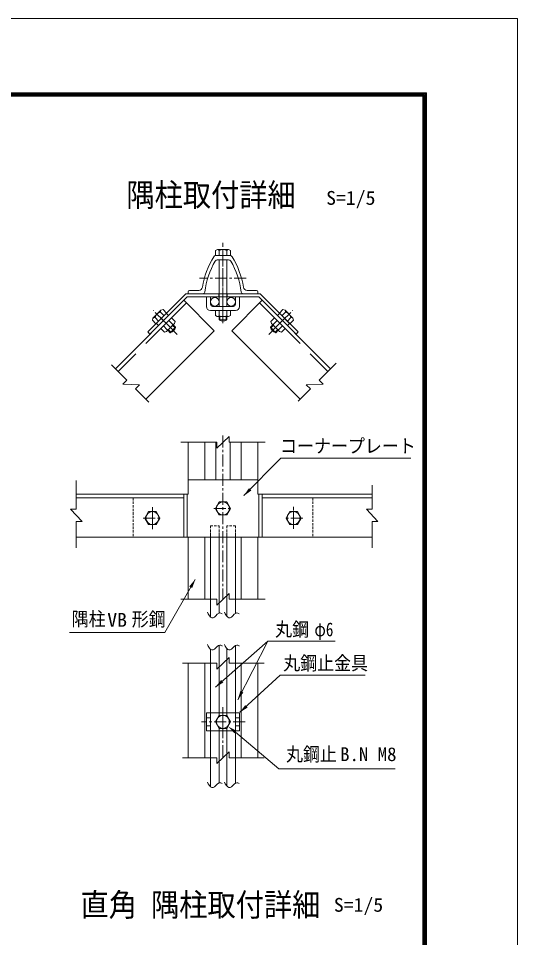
# Model space of a CAD drawing. Units: millimetres, scale not verified, with parts at other scales. Extents: x -4455 to 4455, y -3150 to 3150.
# Drawn here: x 2889 to 4455, y 268 to 3150 of the extents above; entities that cross this region are included whole.
import ezdxf
from ezdxf.enums import TextEntityAlignment as Align

# ---------------------------------------------------------------- set-up
doc = ezdxf.new("R2010")
doc.units = ezdxf.units.MM
doc.header["$LTSCALE"] = 30
for name, pattern in [('DASHED', [7.5, 6, -1.5]), ('USER1', [2, 1.25, -0.25, 0.25, -0.25]), ('USER2', [0.375, 0.25, -0.125]), ('USER4', [4.7625, 3.175, -1.5875])]:
    doc.linetypes.add(name, pattern=pattern)
doc.layers.add('0-9_7詳細', color=7, linetype='Continuous', lineweight=18)
doc.layers.add('1-0_D-TTL', color=7, linetype='Continuous', lineweight=9)
doc.styles.add('ＭＳ ゴシック', font='')
doc.styles.get('ＭＳ ゴシック').set_extended_font_data('MS Gothic')

msp = doc.modelspace()

# ---------------------------------------------------------------- linework, layer by layer
at = {"layer": '0-9_7詳細', "lineweight": 9}
for p, q in [((3512.8, 2425.8), (3506.92, 2422.41)), ((3506.92, 2422.41), (3506.92, 2406.6)), ((3512.8, 2425.8), (3548.08, 2425.8)), ((3518.44, 2422.41), (3518.44, 2406.6)), ((3542.44, 2422.41), (3542.44, 2406.6)), ((3548.08, 2425.8), (3553.96, 2422.41)), ((3553.96, 2422.41), (3553.96, 2406.6)), ((3506.92, 2406.6), (3553.96, 2406.6)), ((3530.44, 2406.6), (3507.94, 2406.6)), ((3530.44, 2393.1), (3512.64, 2393.1)), ((3518.44, 2393.1), (3518.44, 2247)), ((3530.44, 2406.6), (3552.93, 2406.6)), ((3530.44, 2393.1), (3548.23, 2393.1)), ((3542.44, 2393.1), (3542.44, 2247)), ((3417.94, 2277), (3192.82, 2051.88)), ((3413.96, 2286.6), (3294.48, 2167.12)), ((3417.94, 2277), (3301.27, 2160.33)), ((3646.92, 2286.6), (3413.96, 2286.6)), ((3642.94, 2277), (3417.94, 2277)), ((3420.94, 2292.6), (3420.94, 2286.6)), ((3466.17, 2286.6), (3420.94, 2286.6)), ((3454.17, 2297.1), (3425.44, 2297.1)), ((3594.71, 2286.6), (3639.94, 2286.6)), ((3606.71, 2297.1), (3635.44, 2297.1)), ((3639.94, 2292.6), (3639.94, 2286.6)), ((3642.94, 2277), (3868.06, 2051.88)), ((3642.94, 2277), (3759.61, 2160.33)), ((3646.92, 2286.6), (3766.4, 2167.12)), ((3502.79, 2170.94), (3407.33, 2266.4)), ((3558.09, 2170.94), (3653.55, 2266.4)), ((3335.8, 2235.59), (3310.85, 2210.65)), ((3353.54, 2226.18), (3320.27, 2192.91)), ((3334.21, 2229.21), (3345.39, 2218.03)), ((3335.8, 2235.59), (3342.36, 2237.35)), ((3342.36, 2237.35), (3353.54, 2226.18)), ((3553.96, 2234.4), (3506.92, 2234.4)), ((3506.92, 2218.53), (3506.92, 2234.4)), ((3518.44, 2217.26), (3518.44, 2234.4)), ((3542.44, 2217.26), (3542.44, 2234.4)), ((3718.52, 2237.35), (3707.34, 2226.18)), ((3707.34, 2226.18), (3740.6, 2192.91)), ((3726.66, 2229.21), (3715.49, 2218.03)), ((3725.08, 2235.59), (3718.52, 2237.35)), ((3725.08, 2235.59), (3750.02, 2210.65)), ((3310.85, 2210.65), (3309.1, 2204.09)), ((3309.1, 2204.09), (3320.27, 2192.91)), ((3317.24, 2212.23), (3328.42, 2201.06)), ((3335.55, 2177.64), (3368.81, 2210.9)), ((3353.2, 2168.14), (3378.31, 2193.25)), ((3372.78, 2190.64), (3360.66, 2202.76)), ((3512.68, 2215.2), (3506.92, 2218.53)), ((3548.2, 2215.2), (3512.68, 2215.2)), ((3518.44, 2215.2), (3518.44, 2204.54)), ((3542.44, 2204.54), (3518.44, 2204.54)), ((3542.44, 2215.2), (3542.44, 2204.54)), ((3680.84, 2199.68), (3692.07, 2210.9)), ((3682.57, 2193.25), (3680.84, 2199.68)), ((3707.68, 2168.14), (3682.57, 2193.25)), ((3688.09, 2190.64), (3700.21, 2202.76)), ((3725.33, 2177.64), (3692.07, 2210.9)), ((3743.63, 2212.23), (3732.46, 2201.06)), ((3751.78, 2204.09), (3740.6, 2192.91)), ((3750.02, 2210.65), (3751.78, 2204.09)), ((3502.79, 2170.94), (3288.28, 1956.42)), ((3301.27, 2160.33), (3294.48, 2167.12)), ((3346.77, 2166.41), (3335.55, 2177.64)), ((3355.81, 2173.66), (3343.69, 2185.79)), ((3353.2, 2168.14), (3346.77, 2166.41)), ((3357.27, 2172.21), (3364.81, 2164.67)), ((3364.81, 2164.67), (3381.78, 2181.64)), ((3374.24, 2189.18), (3381.78, 2181.64)), ((3558.09, 2170.94), (3772.6, 1956.42)), ((3686.64, 2189.18), (3679.1, 2181.64)), ((3696.07, 2164.67), (3679.1, 2181.64)), ((3703.61, 2172.21), (3696.07, 2164.67)), ((3705.06, 2173.66), (3717.19, 2185.79)), ((3759.61, 2160.33), (3766.4, 2167.12)), ((3420.94, 1820.97), (3420.94, 1658.5)), ((3639.94, 1820.97), (3639.94, 1658.5)), ((3420.94, 1703.5), (3639.94, 1703.5)), ((3420.94, 1658.5), (3070.19, 1658.5)), ((3407.33, 1646.5), (3070.19, 1646.5)), ((3407.33, 1658.5), (3407.33, 1523.5)), ((3417.94, 1658.5), (3417.94, 1523.5)), ((3639.94, 1658.5), (3998.54, 1658.5)), ((3642.94, 1658.5), (3642.94, 1523.5)), ((3653.55, 1658.5), (3653.55, 1523.5)), ((3653.55, 1646.5), (3996.29, 1646.5)), ((3491.49, 1538.5), (3491.49, 1272.94)), ((3518.49, 1538.5), (3518.49, 1285.32)), ((3542.39, 1538.5), (3542.39, 1275.72)), ((3569.39, 1538.5), (3569.39, 1284.32)), ((3458.35, 1523.5), (3070.19, 1523.5)), ((3420.94, 1523.5), (3639.94, 1523.5)), ((3420.94, 1523.5), (3420.94, 1328.84)), ((3604.78, 1523.5), (3998.54, 1523.5)), ((3639.94, 1523.5), (3639.94, 1328.84)), ((3518.49, 973), (3518.49, 1184.32)), ((3569.39, 973), (3569.39, 1183.32)), ((3491.49, 973), (3491.49, 1171.94)), ((3542.39, 973), (3542.39, 1174.71)), ((3420.94, 1128.18), (3420.94, 832.05)), ((3639.94, 1128.18), (3639.94, 832.05)), ((3478.84, 973), (3478.84, 916)), ((3582.04, 973), (3478.84, 973)), ((3582.04, 973), (3582.04, 916)), ((3582.04, 916), (3478.84, 916)), ((3491.49, 916), (3491.49, 740.69)), ((3518.49, 916), (3518.49, 753.07)), ((3542.39, 916), (3542.39, 743.46)), ((3569.39, 916), (3569.39, 752.07))]:
    msp.add_line(p, q, dxfattribs=at)
at = {"layer": '0-9_7詳細', "color": 1, "linetype": 'USER1'}
for p, q in [((3530.44, 2194.15), (3530.44, 2445.93)), ((3530.44, 2424.62), (3530.44, 2266.04)), ((3530.44, 2409.4), (3530.44, 2277.78)), ((3602.98, 2335.55), (3456.26, 2335.55)), ((3530.44, 2362.42), (3530.44, 2215.11)), ((3530.44, 2347.33), (3530.44, 2215.11)), ((3530.44, 2258.27), (3530.44, 2223.89)), ((3387.01, 2159.44), (3312.02, 2234.43)), ((3361.42, 2185.03), (3320.25, 2226.2)), ((3673.87, 2159.44), (3748.86, 2234.43)), ((3699.46, 2185.03), (3740.63, 2226.2)), ((3699.46, 2185.03), (3740.63, 2226.2)), ((3530.44, 1842.26), (3530.44, 1328.84)), ((3308.96, 1617.64), (3308.96, 1548.25)), ((3751.92, 1549.26), (3751.92, 1618.65)), ((3308.96, 1607.41), (3308.96, 1559.58)), ((3501.88, 1613.5), (3559, 1613.5)), ((3751.92, 1559.49), (3751.92, 1607.32)), ((3280.4, 1583.45), (3337.52, 1583.45)), ((3780.48, 1583.45), (3723.35, 1583.45)), ((3530.44, 990.91), (3530.44, 832.05)), ((3530.44, 982.64), (3530.44, 906.07)), ((3599.98, 944.5), (3462.63, 944.5))]:
    msp.add_line(p, q, dxfattribs=at)
at = {"layer": '0-9_7詳細', "color": 3}
for p, q in [((3491.44, 2277), (3478.84, 2277)), ((3478.84, 2277), (3478.84, 2246.4)), ((3491.44, 2277), (3491.44, 2253)), ((3569.44, 2277), (3569.44, 2253)), ((3582.04, 2277), (3569.44, 2277)), ((3582.04, 2277), (3582.04, 2246.4)), ((3570.04, 2234.4), (3490.84, 2234.4)), ((3563.44, 2247), (3497.44, 2247)), ((3473.44, 1820.97), (3473.44, 1703.5)), ((3507.94, 1820.97), (3507.94, 1703.5)), ((3552.94, 1820.97), (3552.94, 1703.5)), ((3587.44, 1820.97), (3587.44, 1703.5)), ((3473.44, 1523.5), (3473.44, 1328.84)), ((3587.44, 1523.5), (3587.44, 1328.84)), ((3473.44, 1128.18), (3473.44, 832.05)), ((3587.44, 1128.18), (3587.44, 832.05))]:
    msp.add_line(p, q, dxfattribs=at)
at = {"layer": '0-9_7詳細', "color": 1, "linetype": 'USER2'}
for p, q in [((3516.94, 2286.6), (3516.94, 2277)), ((3543.94, 2286.6), (3543.94, 2277)), ((3359.6, 2218.67), (3352.81, 2225.45)), ((3701.28, 2218.67), (3708.06, 2225.45)), ((3701.28, 2218.67), (3708.06, 2225.45)), ((3327.78, 2186.85), (3320.99, 2193.63)), ((3733.1, 2186.85), (3739.88, 2193.63)), ((3733.1, 2186.85), (3739.88, 2193.63))]:
    msp.add_line(p, q, dxfattribs=at)
at = {"layer": '0-9_7詳細', "color": 3, "linetype": 'DASHED'}
for p, q in [((3415.82, 2257.91), (3201.3, 2043.4)), ((3645.06, 2257.91), (3859.57, 2043.4))]:
    msp.add_line(p, q, dxfattribs=at)
at = {"layer": '0-9_7詳細', "color": 1}
for p, q in [((3520.84, 2215.2), (3520.84, 2203.33)), ((3540.04, 2215.2), (3540.04, 2203.33)), ((3358.97, 2173.91), (3367.36, 2165.51)), ((3372.54, 2187.48), (3380.94, 2179.09)), ((3688.34, 2187.48), (3679.94, 2179.09)), ((3701.91, 2173.91), (3693.52, 2165.51)), ((3671.29, 1197.62), (3507.05, 1053.41)), ((3569.8, 912.36), (3705.41, 797.41)), ((3705.41, 797.41), (4070.81, 797.41))]:
    msp.add_line(p, q, dxfattribs=at)
at = {"layer": '0-9_7詳細', "color": 4}
for p, q in [((3228.87, 2015.83), (3181.01, 2063.69)), ((3832.01, 2015.83), (3885.44, 2069.26)), ((3228.87, 2015.83), (3216.14, 2003.1)), ((3216.14, 2003.1), (3269.02, 2001.14)), ((3256.29, 1988.41), (3269.02, 2001.14)), ((3844.73, 2003.1), (3791.86, 2001.14)), ((3804.59, 1988.41), (3791.86, 2001.14)), ((3832.01, 2015.83), (3844.73, 2003.1)), ((3256.29, 1988.41), (3298.13, 1946.57)), ((3804.59, 1988.41), (3766.44, 1950.26)), ((3511.05, 1820.97), (3397.74, 1820.97)), ((3511.05, 1802.97), (3549.82, 1838.97)), ((3511.05, 1820.97), (3511.05, 1802.97)), ((3549.82, 1820.97), (3549.82, 1838.97)), ((3549.82, 1820.97), (3663.14, 1820.97)), ((3070.19, 1611.39), (3070.19, 1700.89)), ((3998.54, 1611.39), (3998.54, 1686.42)), ((3052.19, 1611.39), (3088.19, 1572.62)), ((3070.19, 1611.39), (3052.19, 1611.39)), ((3980.54, 1611.39), (4016.54, 1572.62)), ((3998.54, 1611.39), (3980.54, 1611.39)), ((3070.19, 1572.62), (3070.19, 1490.09)), ((3070.19, 1572.62), (3088.19, 1572.62)), ((3998.54, 1572.62), (3998.54, 1490.09)), ((3998.54, 1572.62), (4016.54, 1572.62)), ((3511.05, 1328.84), (3397.74, 1328.84)), ((3511.05, 1310.84), (3549.82, 1346.84)), ((3511.05, 1328.84), (3511.05, 1310.84)), ((3549.82, 1328.84), (3549.82, 1346.84)), ((3549.82, 1328.84), (3663.14, 1328.84)), ((3511.05, 1128.18), (3403.86, 1128.18)), ((3511.05, 1110.18), (3549.82, 1146.18)), ((3511.05, 1128.18), (3511.05, 1110.18)), ((3549.82, 1128.18), (3549.82, 1146.18)), ((3549.82, 1128.18), (3660.02, 1128.18)), ((3549.82, 832.05), (3549.82, 850.05)), ((3511.05, 832.05), (3403.86, 832.05)), ((3549.82, 832.05), (3660.02, 832.05))]:
    msp.add_line(p, q, dxfattribs=at)
at = {"layer": '0-9_7詳細', "color": 3, "linetype": 'USER2'}
for p, q in [((3248.96, 1646.5), (3248.96, 1523.5)), ((3811.92, 1646.5), (3811.92, 1523.5)), ((3491.49, 1558.84), (3491.49, 1538.5)), ((3491.49, 1558.84), (3518.49, 1558.84)), ((3518.49, 1558.84), (3518.49, 1538.5)), ((3542.39, 1558.84), (3542.39, 1538.5)), ((3569.39, 1558.84), (3542.39, 1558.84)), ((3569.39, 1558.84), (3569.39, 1538.5))]:
    msp.add_line(p, q, dxfattribs=at)
at = {"layer": '0-9_7詳細', "color": 1, "linetype": 'USER4'}
for p, q in [((3491.44, 957.25), (3478.84, 957.25)), ((3491.44, 973), (3491.44, 916)), ((3518.49, 973), (3518.49, 964.55)), ((3542.39, 973), (3542.39, 964.55)), ((3569.44, 973), (3569.44, 916)), ((3569.44, 957.25), (3582.04, 957.25)), ((3491.44, 931.75), (3478.84, 931.75)), ((3518.49, 924.46), (3518.49, 916)), ((3542.39, 924.46), (3542.39, 916)), ((3569.44, 931.75), (3582.04, 931.75))]:
    msp.add_line(p, q, dxfattribs=at)
at = {"layer": '0-9_7詳細', "lineweight": 9}
for points in [[(3548.2, 2215.2), (3553.96, 2218.53), (3553.96, 2234.4)], [(3378.31, 2193.25), (3380.03, 2199.68), (3368.81, 2210.9)], [(3707.68, 2168.14), (3714.11, 2166.41), (3725.33, 2177.64)]]:
    msp.add_lwpolyline(points, dxfattribs=at)
at = {"layer": '0-9_7詳細', "color": 4}
for points in [[(4120.05, 1770.92), (3712.01, 1770.92), (3596.08, 1653.74)], [(3481.9, 1287.92), (3484.16, 1282.79), (3487.84, 1276.77), (3491.64, 1272.79), (3495.54, 1270.86), (3499.57, 1270.97), (3503.7, 1273.14), (3507.96, 1277.34), (3512.19, 1281.77), (3516.26, 1284.61), (3520.17, 1285.86), (3523.93, 1285.51), (3527.53, 1283.57), (3527.9, 1283.18)], [(3535.44, 1287.92), (3537.71, 1282.79), (3541.39, 1276.77), (3545.18, 1272.79), (3549.09, 1270.86), (3553.11, 1270.97), (3557.25, 1273.14), (3561.5, 1277.34), (3565.73, 1281.77), (3569.8, 1284.61), (3573.72, 1285.86), (3577.47, 1285.51), (3581.07, 1283.57), (3581.44, 1283.18)], [(3481.9, 1186.92), (3484.16, 1181.79), (3487.84, 1175.77), (3491.64, 1171.79), (3495.54, 1169.86), (3499.57, 1169.97), (3503.7, 1172.13), (3507.96, 1176.34), (3512.19, 1180.77), (3516.26, 1183.61), (3520.17, 1184.86), (3523.93, 1184.51), (3527.53, 1182.56), (3527.9, 1182.18)], [(3535.44, 1186.92), (3537.71, 1181.79), (3541.39, 1175.77), (3545.18, 1171.79), (3549.09, 1169.86), (3553.11, 1169.97), (3557.25, 1172.13), (3561.5, 1176.34), (3565.73, 1180.77), (3569.8, 1183.61), (3573.72, 1184.86), (3577.47, 1184.51), (3581.07, 1182.56), (3581.44, 1182.18)], [(3511.05, 832.05), (3511.05, 814.05), (3549.82, 850.05)], [(3481.9, 755.67), (3484.16, 750.54), (3487.84, 744.51), (3491.64, 740.54), (3495.54, 738.61), (3499.57, 738.72), (3503.7, 740.88), (3507.96, 745.09), (3512.19, 749.52), (3516.26, 752.36), (3520.17, 753.61), (3523.93, 753.26), (3527.53, 751.31), (3527.9, 750.93)], [(3535.44, 755.67), (3537.71, 750.54), (3541.39, 744.51), (3545.18, 740.54), (3549.09, 738.61), (3553.11, 738.72), (3557.25, 740.88), (3561.5, 745.09), (3565.73, 749.52), (3569.8, 752.36), (3573.72, 753.61), (3577.47, 753.26), (3581.07, 751.31), (3581.44, 750.93)]]:
    msp.add_lwpolyline(points, dxfattribs=at)
at = {"layer": '0-9_7詳細', "color": 3}
for points in [[(3553.96, 1613.5), (3542.2, 1633.87), (3518.68, 1633.87), (3506.92, 1613.5), (3518.68, 1593.13), (3542.2, 1593.13)], [(3332.48, 1583.45), (3320.72, 1603.82), (3297.2, 1603.82), (3285.44, 1583.45), (3297.2, 1563.08), (3320.72, 1563.08)], [(3728.4, 1583.45), (3740.16, 1563.08), (3763.68, 1563.08), (3775.44, 1583.45), (3763.68, 1603.82), (3740.16, 1603.82)], [(3553.96, 944.5), (3542.2, 964.87), (3518.68, 964.87), (3506.92, 944.5), (3518.68, 924.14), (3542.2, 924.14)]]:
    msp.add_lwpolyline(points, close=True, dxfattribs=at)
at = {"layer": '0-9_7詳細', "color": 1}
for points in [[(3049.4, 1224.84), (3347.58, 1224.84), (3443.2, 1390.8)], [(3881.97, 1197.62), (3671.29, 1197.62), (3576.84, 1013.86)], [(3976.08, 1091.02), (3710.04, 1091.02), (3583.51, 974.36)]]:
    msp.add_lwpolyline(points, dxfattribs=at)
at = {"layer": '0-9_7詳細', "color": 3}
for centre, radius in [((3504.99, 2261.63), 13.5), ((3555.89, 2261.63), 13.5), ((3530.44, 1613.5), 20.4), ((3308.96, 1583.45), 20.4), ((3751.92, 1583.45), 20.4), ((3530.44, 944.5), 20.4)]:
    msp.add_circle(centre, radius, dxfattribs=at)
at = {"layer": '0-9_7詳細', "lineweight": 9}
for centre, radius, start, end in [((3513.1, 2419.93), 5.88, 24.94299, 92.968), ((3530.44, 2402.9), 22.91, 58.40741, 121.59259), ((3547.77, 2419.93), 5.88, 87.032, 155.05701), ((3733.8, 2262.4), 271.5, 148.81495, 170.5186), ((3507.94, 2399.1), 7.5, 90, 148.81495), ((3512.64, 2385.6), 7.5, 90, 149.98767), ((3548.23, 2385.6), 7.5, 30.01233, 90), ((3552.93, 2399.1), 7.5, 31.18505, 90), ((3327.08, 2262.4), 271.5, 9.4814, 31.18505), ((3723.62, 2262.04), 252, 149.65378, 173.11487), ((3337.26, 2262.04), 252, 6.88513, 30.34622), ((3454.17, 2309.1), 12, 270, 350.5186), ((3606.71, 2309.1), 12, 189.4814, 270), ((3425.44, 2292.6), 4.5, 90, 180), ((3466.17, 2294.1), 7.5, 270, 352.36249), ((3594.71, 2294.1), 7.5, 187.63751, 270), ((3635.44, 2292.6), 4.5, 0, 90), ((3339.53, 2206.92), 22.91, 103.40741, 166.59259), ((3339.74, 2231.22), 5.88, 132.032, 200.05701), ((3721.14, 2231.22), 5.88, 339.94299, 47.968), ((3721.35, 2206.92), 22.91, 13.40741, 76.59259), ((3315.23, 2206.71), 5.88, 69.94299, 137.968), ((3340.3, 2206.15), 36, 295.52878, 334.47122), ((3371.89, 2199.68), 9.09, 275.6618, 315), ((3512.68, 2224.29), 9.09, 270, 309.3382), ((3530.44, 2251.2), 36, 250.52878, 289.47122), ((3530.44, 2225.33), 24, 240, 300), ((3548.2, 2224.29), 9.09, 230.6618, 270), ((3688.99, 2199.68), 9.09, 225, 264.3382), ((3720.58, 2206.15), 36, 205.52878, 244.47122), ((3745.65, 2206.71), 5.88, 42.032, 110.05701), ((3346.77, 2174.56), 9.09, 315, 354.3382), ((3358.59, 2187.85), 24, 285, 345), ((3702.28, 2187.85), 24, 195, 255), ((3714.11, 2174.56), 9.09, 185.6618, 225)]:
    msp.add_arc(centre, radius, start, end, dxfattribs=at)
at = {"layer": '0-9_7詳細', "color": 3}
for centre, radius, start, end in [((3497.44, 2253), 6, 180, 270), ((3563.44, 2253), 6, 270, 0), ((3490.84, 2246.4), 12, 180, 270), ((3570.04, 2246.4), 12, 270, 0)]:
    msp.add_arc(centre, radius, start, end, dxfattribs=at)
at = {"layer": '0-9_7詳細', "color": 4}
msp.add_solid([(3594.68, 1652.31), (3612.07, 1677.31), (3619.48, 1669.98)], dxfattribs=at)
at = {"layer": '0-9_7詳細', "color": 1}
for points in [[(3444.2, 1392.53), (3433.74, 1363.94), (3424.71, 1369.14)], [(3505.54, 1052.09), (3524.65, 1075.8), (3531.52, 1067.97)], [(3575.93, 1012.08), (3585.01, 1041.14), (3594.27, 1036.38)], [(3582.04, 973), (3600.56, 997.17), (3607.63, 989.51)], [(3566.81, 908.35), (3545.76, 930.3), (3572.79, 916.37)]]:
    msp.add_solid(points, dxfattribs=at)
at = {"layer": '1-0_D-TTL', "color": 2, "lineweight": 18}
msp.add_lwpolyline([(-4454.91, 3150.19), (4454.79, 3150.19), (4454.79, -3150.24), (-4454.91, -3150.24)], close=True, dxfattribs=at)
at = {"layer": '1-0_D-TTL'}
for points in [[(-4168.53, 2916.84), (4168.4, 2916.84), (4168.4, -2916.89), (-4168.53, -2916.89)], [(-4165.88, 2914.19), (4165.75, 2914.19), (4165.75, -2914.24), (-4165.88, -2914.24)], [(-4163.22, 2911.54), (4163.1, 2911.54), (4163.1, -2911.59), (-4163.22, -2911.59)], [(-4160.57, 2908.88), (4160.45, 2908.88), (4160.45, -2908.94), (-4160.57, -2908.94)], [(-4157.92, 2906.23), (4157.8, 2906.23), (4157.8, -2906.28), (-4157.92, -2906.28)]]:
    msp.add_lwpolyline(points, close=True, dxfattribs=at)

# ---------------------------------------------------------------- texts
at = {"layer": '0-9_7詳細', "style": 'ＭＳ ゴシック', "width": 0.9}
for s, height, p in [('隅柱取付詳細', 72.14, (3227.29, 2538.88)), ('直角 隅柱取付詳細', 72.16, (3083.19, 313.17))]:
    msp.add_text(s, height=height, dxfattribs=at).set_placement(p, align=Align.BOTTOM_LEFT)
at = {"layer": '0-9_7詳細', "color": 3, "style": 'ＭＳ ゴシック'}
for s, width, p in [('S=1/5', 1.05, (3854.06, 2552.58)), ('コーナープレート', 0.9, (3709.64, 1774.88)), ('隅柱', 0.9, (3055.76, 1232.29)), ('VB', 1.05, (3167.43, 1229.42)), ('形鋼', 0.9, (3244.11, 1231.67)), ('丸鋼', 0.9, (3694.12, 1199.8)), ('φ6', 0.8, (3817.32, 1199.8)), ('丸鋼止金具', 0.9, (3719.45, 1094)), ('丸鋼止', 0.9, (3728.25, 808.41)), ('S=1/5', 1.05, (3878.23, 335.96))]:
    msp.add_text(s, height=43.33, dxfattribs=dict(at, width=width)).set_placement(p, align=Align.BOTTOM_LEFT)
msp.add_text('B.N M8', height=43.33, dxfattribs=at).set_placement((3897.95, 808.41), align=Align.BOTTOM_LEFT)

doc.saveas('drawing.dxf')
